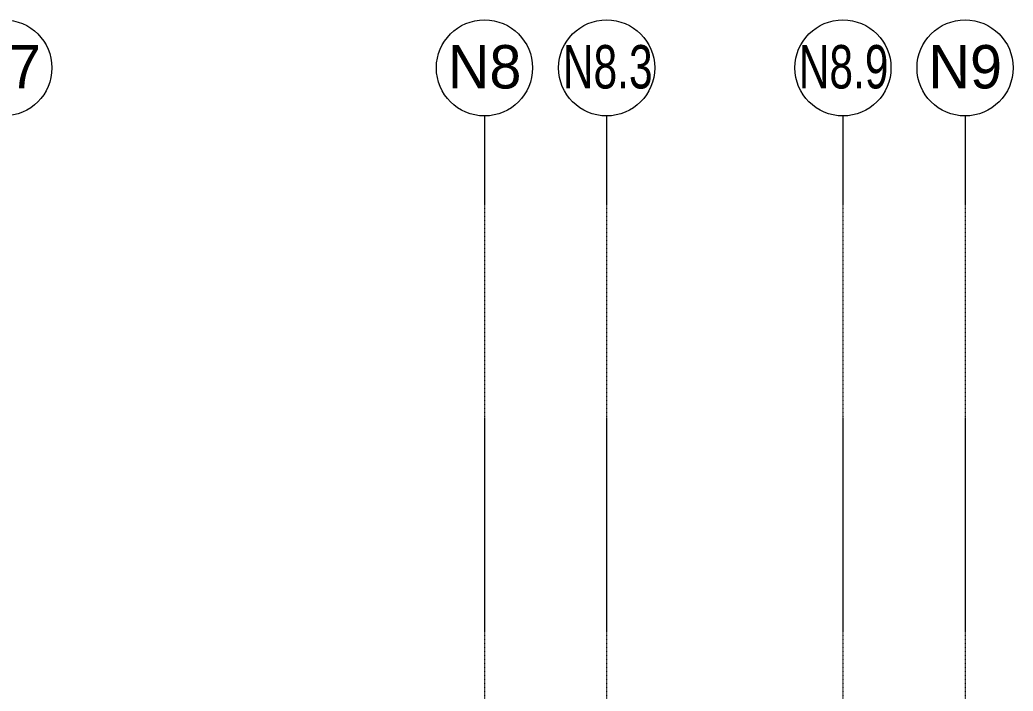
# Model space of a CAD drawing. Header units: inches. Extents: x -40190 to 0, y -3216 to 2257.
# Drawn here: x -23209 to -22465, y 1682 to 2185 of the extents above; entities that cross this region are included whole.
import ezdxf

# ---------------------------------------------------------------- set-up
doc = ezdxf.new("R2010")
doc.units = ezdxf.units.IN
doc.header["$LTSCALE"] = 0.5
doc.header["$MEASUREMENT"] = 0
doc.linetypes.add('A113$0$CENTER', pattern=[2, 1.25, -0.25, 0.25, -0.25])
for name, color, linetype in [('A113$0$A-GRID-1DP0-15', 8, 'Continuous'), ('A113$0$A-GRID-GRDP0-15', 8, 'Continuous'), ('XREF', 7, 'Continuous')]:
    doc.layers.add(name, color=color, linetype=linetype)
doc.styles.add('A113$0$style-Arial', font='arial.ttf')

# ---------------------------------------------------------------- blocks, each defined once
blk = doc.blocks.new('A113')
at = {"layer": 'A113$0$A-GRID-1DP0-15', "lineweight": 13}
for centre in [(-23221.0236, 2149.2362), (-22861.0236, 2149.2362), (-22501.0236, 2149.2362)]:
    blk.add_circle(centre, 36, dxfattribs=at)
at = {"layer": 'A113$0$A-GRID-GRDP0-15', "linetype": 'A113$0$CENTER', "lineweight": 0}
for p, q in [((-22861.0236, 2113.2362), (-22861.0236, -797.9051)), ((-22769.5278, 2113.2362), (-22769.5278, 1016.1072)), ((-22592.5194, 2113.2362), (-22592.5194, 1016.1072)), ((-22501.0236, 2113.2362), (-22501.0236, -676.9042))]:
    blk.add_line(p, q, dxfattribs=at)
at = {"layer": 'A113$0$A-GRID-GRDP0-15', "lineweight": 13}
for centre in [(-22769.5278, 2149.2362), (-22592.5194, 2149.2362)]:
    blk.add_circle(centre, 36, dxfattribs=at)
at = {"layer": 'A113$0$A-GRID-1DP0-15', "lineweight": 13, "style": 'A113$0$style-Arial', "width": 0.95}
for s, p in [('N7', (-23248.4799, 2133.8402)), ('N8', (-22888.4799, 2133.8402)), ('N9', (-22528.4799, 2133.8402))]:
    blk.add_text(s, height=32.5, dxfattribs=at).set_placement(p)
at = {"layer": 'A113$0$A-GRID-GRDP0-15', "lineweight": 13, "style": 'A113$0$style-Arial', "width": 0.701538}
for s, p in [('N8.3', (-22802.3329, 2133.8402)), ('N8.9', (-22625.6603, 2133.8402))]:
    blk.add_text(s, height=32.5, dxfattribs=at).set_placement(p)

msp = doc.modelspace()

# ---------------------------------------------------------------- block references
at = {"layer": 'XREF'}
msp.add_blockref('A113', (0.08, 0), dxfattribs=at)

doc.saveas('drawing.dxf')
